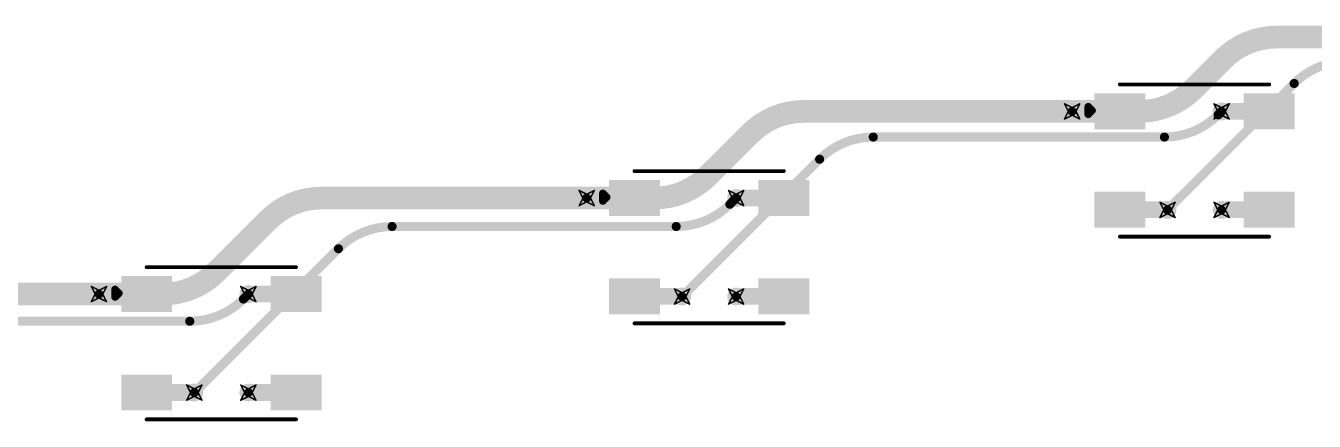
# Model space of a CAD drawing. Header units: inches. Extents: x -11 to 1110, y -7 to 455.
# Drawn here: x 111.85 to 154.96, y 262.75 to 276 of the extents above; entities that cross this region are included whole.
import ezdxf

# ---------------------------------------------------------------- set-up
doc = ezdxf.new("R2010")
doc.units = ezdxf.units.IN
for name, color, linetype in [('Bottom Layer', 5, 'Continuous'), ('Drill Drawing', 1, 'Continuous'), ('Top Layer', 1, 'Continuous'), ('Top Overlay', 2, 'Continuous'), ('Top Paste', 8, 'Continuous'), ('Top Solder', 216, 'Continuous'), ('Via Holes', 16, 'Continuous')]:
    doc.layers.add(name, color=color, linetype=linetype)

# ---------------------------------------------------------------- blocks, each defined once
blk = doc.blocks.new('WS2812B_B_W_152')
at = {"layer": 'Top Layer'}
for points in [[(-3.25, 2.15), (-1.75, 2.15), (-1.75, 1.15), (-3.25, 1.15)], [(3.25, 1.15), (1.75, 1.15), (1.75, 2.15), (3.25, 2.15)], [(-3.25, -1.15), (-1.75, -1.15), (-1.75, -2.15), (-3.25, -2.15)], [(1.75, -1.15), (3.25, -1.15), (3.25, -2.15), (1.75, -2.15)]]:
    blk.add_hatch(color=1, dxfattribs=at).paths.add_polyline_path(points)
at = {"layer": 'Top Paste'}
for points in [[(-3.25, 2.15), (-1.75, 2.15), (-1.75, 1.15), (-3.25, 1.15)], [(3.25, 1.15), (1.75, 1.15), (1.75, 2.15), (3.25, 2.15)], [(-3.25, -1.15), (-1.75, -1.15), (-1.75, -2.15), (-3.25, -2.15)], [(1.75, -1.15), (3.25, -1.15), (3.25, -2.15), (1.75, -2.15)]]:
    blk.add_hatch(color=8, dxfattribs=at).paths.add_polyline_path(points)
at = {"layer": 'Top Solder'}
for points in [[(-3.352, 2.252), (-1.648, 2.252), (-1.648, 1.048), (-3.352, 1.048)], [(3.352, 1.048), (1.648, 1.048), (1.648, 2.252), (3.352, 2.252)], [(-3.352, -1.048), (-1.648, -1.048), (-1.648, -2.252), (-3.352, -2.252)], [(1.648, -1.048), (3.352, -1.048), (3.352, -2.252), (1.648, -2.252)]]:
    blk.add_hatch(color=216, dxfattribs=at).paths.add_polyline_path(points)
at = {"layer": 'Top Overlay'}
for points in [[(-2.5, 2.551, 0.127, 0.127, 0), (2.5, 2.551, 0.127, 0.127, 0)], [(-3.556, 1.803, 0.254, 0.254, 0), (-3.429, 1.676, 0.254, 0.254, 0)], [(-3.556, 1.549, 0.254, 0.254, 0), (-3.556, 1.803, 0.254, 0.254, 0)], [(-3.556, 1.549, 0.254, 0.254, 0), (-3.429, 1.676, 0.254, 0.254, 0)], [(-2.5, -2.551, 0.127, 0.127, 0), (2.5, -2.551, 0.127, 0.127, 0)]]:
    blk.add_lwpolyline(points, format="xyseb", dxfattribs=at)
for points in [[(-2.532, 2.551, 0.0635, 0.0635, 1), (-2.468, 2.551, 0.0635, 0.0635, 1)], [(2.468, 2.551, 0.0635, 0.0635, 1), (2.532, 2.551, 0.0635, 0.0635, 1)], [(-3.619, 1.803, 0.127, 0.127, 1), (-3.493, 1.803, 0.127, 0.127, 1)], [(-3.619, 1.803, 0.127, 0.127, 1), (-3.493, 1.803, 0.127, 0.127, 1)], [(-3.493, 1.676, 0.127, 0.127, 1), (-3.365, 1.676, 0.127, 0.127, 1)], [(-3.493, 1.676, 0.127, 0.127, 1), (-3.365, 1.676, 0.127, 0.127, 1)], [(-3.619, 1.549, 0.127, 0.127, 1), (-3.493, 1.549, 0.127, 0.127, 1)], [(-3.619, 1.549, 0.127, 0.127, 1), (-3.493, 1.549, 0.127, 0.127, 1)], [(-2.532, -2.551, 0.0635, 0.0635, 1), (-2.468, -2.551, 0.0635, 0.0635, 1)], [(2.468, -2.551, 0.0635, 0.0635, 1), (2.532, -2.551, 0.0635, 0.0635, 1)]]:
    blk.add_lwpolyline(points, format="xyseb", close=True, dxfattribs=at)
blk = doc.blocks.new('WS2812B_B_W_161')
at = {"layer": 'Top Layer'}
for points in [[(-3.25, 2.15), (-1.75, 2.15), (-1.75, 1.15), (-3.25, 1.15)], [(3.25, 1.15), (1.75, 1.15), (1.75, 2.15), (3.25, 2.15)], [(-3.25, -1.15), (-1.75, -1.15), (-1.75, -2.15), (-3.25, -2.15)], [(1.75, -1.15), (3.25, -1.15), (3.25, -2.15), (1.75, -2.15)]]:
    blk.add_hatch(color=1, dxfattribs=at).paths.add_polyline_path(points)
at = {"layer": 'Top Paste'}
for points in [[(-3.25, 2.15), (-1.75, 2.15), (-1.75, 1.15), (-3.25, 1.15)], [(3.25, 1.15), (1.75, 1.15), (1.75, 2.15), (3.25, 2.15)], [(-3.25, -1.15), (-1.75, -1.15), (-1.75, -2.15), (-3.25, -2.15)], [(1.75, -1.15), (3.25, -1.15), (3.25, -2.15), (1.75, -2.15)]]:
    blk.add_hatch(color=8, dxfattribs=at).paths.add_polyline_path(points)
at = {"layer": 'Top Solder'}
for points in [[(-3.352, 2.252), (-1.648, 2.252), (-1.648, 1.048), (-3.352, 1.048)], [(3.352, 1.048), (1.648, 1.048), (1.648, 2.252), (3.352, 2.252)], [(-3.352, -1.048), (-1.648, -1.048), (-1.648, -2.252), (-3.352, -2.252)], [(1.648, -1.048), (3.352, -1.048), (3.352, -2.252), (1.648, -2.252)]]:
    blk.add_hatch(color=216, dxfattribs=at).paths.add_polyline_path(points)
at = {"layer": 'Top Overlay'}
for points in [[(-2.5, 2.551, 0.127, 0.127, 0), (2.5, 2.551, 0.127, 0.127, 0)], [(-3.556, 1.803, 0.254, 0.254, 0), (-3.429, 1.676, 0.254, 0.254, 0)], [(-3.556, 1.549, 0.254, 0.254, 0), (-3.556, 1.803, 0.254, 0.254, 0)], [(-3.556, 1.549, 0.254, 0.254, 0), (-3.429, 1.676, 0.254, 0.254, 0)], [(-2.5, -2.551, 0.127, 0.127, 0), (2.5, -2.551, 0.127, 0.127, 0)]]:
    blk.add_lwpolyline(points, format="xyseb", dxfattribs=at)
for points in [[(-2.532, 2.551, 0.0635, 0.0635, 1), (-2.468, 2.551, 0.0635, 0.0635, 1)], [(2.468, 2.551, 0.0635, 0.0635, 1), (2.532, 2.551, 0.0635, 0.0635, 1)], [(-3.619, 1.803, 0.127, 0.127, 1), (-3.493, 1.803, 0.127, 0.127, 1)], [(-3.619, 1.803, 0.127, 0.127, 1), (-3.493, 1.803, 0.127, 0.127, 1)], [(-3.493, 1.676, 0.127, 0.127, 1), (-3.365, 1.676, 0.127, 0.127, 1)], [(-3.493, 1.676, 0.127, 0.127, 1), (-3.365, 1.676, 0.127, 0.127, 1)], [(-3.619, 1.549, 0.127, 0.127, 1), (-3.493, 1.549, 0.127, 0.127, 1)], [(-3.619, 1.549, 0.127, 0.127, 1), (-3.493, 1.549, 0.127, 0.127, 1)], [(-2.532, -2.551, 0.0635, 0.0635, 1), (-2.468, -2.551, 0.0635, 0.0635, 1)], [(2.468, -2.551, 0.0635, 0.0635, 1), (2.532, -2.551, 0.0635, 0.0635, 1)]]:
    blk.add_lwpolyline(points, format="xyseb", close=True, dxfattribs=at)
blk = doc.blocks.new('WS2812B_B_W_170')
at = {"layer": 'Top Layer'}
for points in [[(-3.25, 2.15), (-1.75, 2.15), (-1.75, 1.15), (-3.25, 1.15)], [(3.25, 1.15), (1.75, 1.15), (1.75, 2.15), (3.25, 2.15)], [(-3.25, -1.15), (-1.75, -1.15), (-1.75, -2.15), (-3.25, -2.15)], [(1.75, -1.15), (3.25, -1.15), (3.25, -2.15), (1.75, -2.15)]]:
    blk.add_hatch(color=1, dxfattribs=at).paths.add_polyline_path(points)
at = {"layer": 'Top Paste'}
for points in [[(-3.25, 2.15), (-1.75, 2.15), (-1.75, 1.15), (-3.25, 1.15)], [(3.25, 1.15), (1.75, 1.15), (1.75, 2.15), (3.25, 2.15)], [(-3.25, -1.15), (-1.75, -1.15), (-1.75, -2.15), (-3.25, -2.15)], [(1.75, -1.15), (3.25, -1.15), (3.25, -2.15), (1.75, -2.15)]]:
    blk.add_hatch(color=8, dxfattribs=at).paths.add_polyline_path(points)
at = {"layer": 'Top Solder'}
for points in [[(-3.352, 2.252), (-1.648, 2.252), (-1.648, 1.048), (-3.352, 1.048)], [(3.352, 1.048), (1.648, 1.048), (1.648, 2.252), (3.352, 2.252)], [(-3.352, -1.048), (-1.648, -1.048), (-1.648, -2.252), (-3.352, -2.252)], [(1.648, -1.048), (3.352, -1.048), (3.352, -2.252), (1.648, -2.252)]]:
    blk.add_hatch(color=216, dxfattribs=at).paths.add_polyline_path(points)
at = {"layer": 'Top Overlay'}
for points in [[(-2.5, 2.551, 0.127, 0.127, 0), (2.5, 2.551, 0.127, 0.127, 0)], [(-3.556, 1.803, 0.254, 0.254, 0), (-3.429, 1.676, 0.254, 0.254, 0)], [(-3.556, 1.549, 0.254, 0.254, 0), (-3.556, 1.803, 0.254, 0.254, 0)], [(-3.556, 1.549, 0.254, 0.254, 0), (-3.429, 1.676, 0.254, 0.254, 0)], [(-2.5, -2.551, 0.127, 0.127, 0), (2.5, -2.551, 0.127, 0.127, 0)]]:
    blk.add_lwpolyline(points, format="xyseb", dxfattribs=at)
for points in [[(-2.532, 2.551, 0.0635, 0.0635, 1), (-2.468, 2.551, 0.0635, 0.0635, 1)], [(2.468, 2.551, 0.0635, 0.0635, 1), (2.532, 2.551, 0.0635, 0.0635, 1)], [(-3.619, 1.803, 0.127, 0.127, 1), (-3.493, 1.803, 0.127, 0.127, 1)], [(-3.619, 1.803, 0.127, 0.127, 1), (-3.493, 1.803, 0.127, 0.127, 1)], [(-3.493, 1.676, 0.127, 0.127, 1), (-3.365, 1.676, 0.127, 0.127, 1)], [(-3.493, 1.676, 0.127, 0.127, 1), (-3.365, 1.676, 0.127, 0.127, 1)], [(-3.619, 1.549, 0.127, 0.127, 1), (-3.493, 1.549, 0.127, 0.127, 1)], [(-3.619, 1.549, 0.127, 0.127, 1), (-3.493, 1.549, 0.127, 0.127, 1)], [(-2.532, -2.551, 0.0635, 0.0635, 1), (-2.468, -2.551, 0.0635, 0.0635, 1)], [(2.468, -2.551, 0.0635, 0.0635, 1), (2.532, -2.551, 0.0635, 0.0635, 1)]]:
    blk.add_lwpolyline(points, format="xyseb", close=True, dxfattribs=at)

msp = doc.modelspace()

# ---------------------------------------------------------------- hatches: boundary and pattern name
at = {"layer": 'Bottom Layer'}
h = msp.add_hatch(color=5, dxfattribs=at)
edge = h.paths.add_edge_path()
edge.add_arc((146.86, 273.128), 0.3, 0, 360)
h = msp.add_hatch(color=5, dxfattribs=at)
edge = h.paths.add_edge_path()
edge.add_arc((151.86, 273.128), 0.3, 0, 360)
h = msp.add_hatch(color=5, dxfattribs=at)
edge = h.paths.add_edge_path()
edge.add_arc((130.617, 270.225), 0.3, 0, 360)
h = msp.add_hatch(color=5, dxfattribs=at)
edge = h.paths.add_edge_path()
edge.add_arc((135.617, 270.225), 0.3, 0, 360)
h = msp.add_hatch(color=5, dxfattribs=at)
edge = h.paths.add_edge_path()
edge.add_arc((150.051, 269.828), 0.3, 0, 360)
h = msp.add_hatch(color=5, dxfattribs=at)
edge = h.paths.add_edge_path()
edge.add_arc((151.86, 269.828), 0.3, 0, 360)
h = msp.add_hatch(color=5, dxfattribs=at)
edge = h.paths.add_edge_path()
edge.add_arc((114.297, 267.007), 0.3, 0, 360)
h = msp.add_hatch(color=5, dxfattribs=at)
edge = h.paths.add_edge_path()
edge.add_arc((119.297, 267.007), 0.3, 0, 360)
h = msp.add_hatch(color=5, dxfattribs=at)
edge = h.paths.add_edge_path()
edge.add_arc((133.809, 266.925), 0.3, 0, 360)
h = msp.add_hatch(color=5, dxfattribs=at)
edge = h.paths.add_edge_path()
edge.add_arc((135.617, 266.925), 0.3, 0, 360)
h = msp.add_hatch(color=5, dxfattribs=at)
edge = h.paths.add_edge_path()
edge.add_arc((117.488, 263.707), 0.3, 0, 360)
h = msp.add_hatch(color=5, dxfattribs=at)
edge = h.paths.add_edge_path()
edge.add_arc((119.297, 263.707), 0.3, 0, 360)
at = {"layer": 'Top Layer'}
h = msp.add_hatch(color=1, dxfattribs=at)
edge = h.paths.add_edge_path()
edge.add_arc((146.86, 273.128), 0.3, 0, 360)
h = msp.add_hatch(color=1, dxfattribs=at)
edge = h.paths.add_edge_path()
edge.add_arc((151.86, 273.128), 0.3, 0, 360)
h = msp.add_hatch(color=1, dxfattribs=at)
edge = h.paths.add_edge_path()
edge.add_arc((130.617, 270.225), 0.3, 0, 360)
h = msp.add_hatch(color=1, dxfattribs=at)
edge = h.paths.add_edge_path()
edge.add_arc((135.617, 270.225), 0.3, 0, 360)
h = msp.add_hatch(color=1, dxfattribs=at)
edge = h.paths.add_edge_path()
edge.add_arc((150.051, 269.828), 0.3, 0, 360)
h = msp.add_hatch(color=1, dxfattribs=at)
edge = h.paths.add_edge_path()
edge.add_arc((151.86, 269.828), 0.3, 0, 360)
h = msp.add_hatch(color=1, dxfattribs=at)
edge = h.paths.add_edge_path()
edge.add_arc((114.297, 267.007), 0.3, 0, 360)
h = msp.add_hatch(color=1, dxfattribs=at)
edge = h.paths.add_edge_path()
edge.add_arc((119.297, 267.007), 0.3, 0, 360)
h = msp.add_hatch(color=1, dxfattribs=at)
edge = h.paths.add_edge_path()
edge.add_arc((133.809, 266.925), 0.3, 0, 360)
h = msp.add_hatch(color=1, dxfattribs=at)
edge = h.paths.add_edge_path()
edge.add_arc((135.617, 266.925), 0.3, 0, 360)
h = msp.add_hatch(color=1, dxfattribs=at)
edge = h.paths.add_edge_path()
edge.add_arc((117.488, 263.707), 0.3, 0, 360)
h = msp.add_hatch(color=1, dxfattribs=at)
edge = h.paths.add_edge_path()
edge.add_arc((119.297, 263.707), 0.3, 0, 360)
at = {"layer": 'Via Holes'}
h = msp.add_hatch(color=7, dxfattribs=at)
edge = h.paths.add_edge_path()
edge.add_arc((146.86, 273.128), 0.15, 0, 360)
h = msp.add_hatch(color=7, dxfattribs=at)
edge = h.paths.add_edge_path()
edge.add_arc((151.86, 273.128), 0.15, 0, 360)
h = msp.add_hatch(color=7, dxfattribs=at)
edge = h.paths.add_edge_path()
edge.add_arc((130.617, 270.225), 0.15, 0, 360)
h = msp.add_hatch(color=7, dxfattribs=at)
edge = h.paths.add_edge_path()
edge.add_arc((135.617, 270.225), 0.15, 0, 360)
h = msp.add_hatch(color=7, dxfattribs=at)
edge = h.paths.add_edge_path()
edge.add_arc((150.051, 269.828), 0.15, 0, 360)
h = msp.add_hatch(color=7, dxfattribs=at)
edge = h.paths.add_edge_path()
edge.add_arc((151.86, 269.828), 0.15, 0, 360)
h = msp.add_hatch(color=7, dxfattribs=at)
edge = h.paths.add_edge_path()
edge.add_arc((114.297, 267.007), 0.15, 0, 360)
h = msp.add_hatch(color=7, dxfattribs=at)
edge = h.paths.add_edge_path()
edge.add_arc((119.297, 267.007), 0.15, 0, 360)
h = msp.add_hatch(color=7, dxfattribs=at)
edge = h.paths.add_edge_path()
edge.add_arc((133.809, 266.925), 0.15, 0, 360)
h = msp.add_hatch(color=7, dxfattribs=at)
edge = h.paths.add_edge_path()
edge.add_arc((135.617, 266.925), 0.15, 0, 360)
h = msp.add_hatch(color=7, dxfattribs=at)
edge = h.paths.add_edge_path()
edge.add_arc((117.488, 263.707), 0.15, 0, 360)
h = msp.add_hatch(color=7, dxfattribs=at)
edge = h.paths.add_edge_path()
edge.add_arc((119.297, 263.707), 0.15, 0, 360)

# ---------------------------------------------------------------- linework, layer by layer
at = {"layer": 'Bottom Layer'}
for points in [[(151.912, 274.874, 0.762, 0.762, -0.198912), (153.708, 275.618, 0.762, 0.762, 0)], [(153.708, 275.618, 0.762, 0.762, 0), (163.268, 275.618, 0.762, 0.762, 0)], [(150.911, 273.872, 0.762, 0.762, 0), (151.912, 274.874, 0.762, 0.762, 0)], [(154.288, 274.065, 0.305, 0.305, -0.198912), (156.084, 274.809, 0.305, 0.305, 0)], [(150.911, 273.872, 0.762, 0.762, -0.198912), (149.115, 273.128, 0.762, 0.762, 0)], [(150.051, 269.828, 0.305, 0.305, 0), (154.288, 274.065, 0.305, 0.305, 0)], [(136.088, 272.384, 0.762, 0.762, -0.198912), (137.884, 273.128, 0.762, 0.762, 0)], [(137.884, 273.128, 0.762, 0.762, 0), (146.86, 273.128, 0.762, 0.762, 0)], [(146.86, 273.128, 0.762, 0.762, 0), (149.115, 273.128, 0.762, 0.762, 0)], [(151.744, 273.013, 0.305, 0.305, -0.198912), (149.948, 272.269, 0.305, 0.305, 0)], [(151.744, 273.013, 0.305, 0.305, 0), (151.86, 273.128, 0.305, 0.305, 0)], [(134.672, 270.969, 0.762, 0.762, 0), (136.088, 272.384, 0.762, 0.762, 0)], [(138.409, 271.525, 0.305, 0.305, -0.198912), (140.205, 272.269, 0.305, 0.305, 0)], [(140.205, 272.269, 0.305, 0.305, 0), (149.948, 272.269, 0.305, 0.305, 0)], [(133.809, 266.925, 0.305, 0.305, 0), (138.409, 271.525, 0.305, 0.305, 0)], [(134.672, 270.969, 0.762, 0.762, -0.198912), (132.876, 270.225, 0.762, 0.762, 0)], [(119.951, 269.481, 0.762, 0.762, -0.198912), (121.747, 270.225, 0.762, 0.762, 0)], [(121.747, 270.225, 0.762, 0.762, 0), (130.617, 270.225, 0.762, 0.762, 0)], [(130.617, 270.225, 0.762, 0.762, 0), (132.876, 270.225, 0.762, 0.762, 0)], [(135.409, 270.016, 0.305, 0.305, 0), (135.617, 270.225, 0.305, 0.305, 0)], [(135.409, 270.016, 0.305, 0.305, -0.198912), (133.613, 269.272, 0.305, 0.305, 0)], [(118.221, 267.751, 0.762, 0.762, 0), (119.951, 269.481, 0.762, 0.762, 0)], [(122.309, 268.528, 0.305, 0.305, -0.198912), (124.105, 269.272, 0.305, 0.305, 0)], [(124.105, 269.272, 0.305, 0.305, 0), (133.613, 269.272, 0.305, 0.305, 0)], [(117.488, 263.707, 0.305, 0.305, 0), (122.309, 268.528, 0.305, 0.305, 0)], [(118.221, 267.751, 0.762, 0.762, -0.198912), (116.425, 267.007, 0.762, 0.762, 0)], [(105.461, 267.007, 0.762, 0.762, 0), (114.297, 267.007, 0.762, 0.762, 0)], [(114.297, 267.007, 0.762, 0.762, 0), (116.425, 267.007, 0.762, 0.762, 0)], [(119.131, 266.841, 0.305, 0.305, -0.198912), (117.335, 266.097, 0.305, 0.305, 0)], [(119.131, 266.841, 0.305, 0.305, 0), (119.297, 267.007, 0.305, 0.305, 0)], [(108.408, 266.097, 0.305, 0.305, 0), (117.335, 266.097, 0.305, 0.305, 0)]]:
    msp.add_lwpolyline(points, format="xyseb", dxfattribs=at)
for points in [[(153.518, 275.618, 0.381, 0.381, 1), (153.899, 275.618, 0.381, 0.381, 1)], [(153.518, 275.618, 0.381, 0.381, 1), (153.899, 275.618, 0.381, 0.381, 1)], [(151.722, 274.874, 0.381, 0.381, 1), (152.103, 274.874, 0.381, 0.381, 1)], [(151.722, 274.874, 0.381, 0.381, 1), (152.103, 274.874, 0.381, 0.381, 1)], [(150.72, 273.872, 0.381, 0.381, 1), (151.101, 273.872, 0.381, 0.381, 1)], [(150.72, 273.872, 0.381, 0.381, 1), (151.101, 273.872, 0.381, 0.381, 1)], [(154.211, 274.065, 0.152, 0.152, 1), (154.364, 274.065, 0.152, 0.152, 1)], [(154.211, 274.065, 0.152, 0.152, 1), (154.364, 274.065, 0.152, 0.152, 1)], [(137.694, 273.128, 0.381, 0.381, 1), (138.075, 273.128, 0.381, 0.381, 1)], [(137.694, 273.128, 0.381, 0.381, 1), (138.075, 273.128, 0.381, 0.381, 1)], [(146.669, 273.128, 0.381, 0.381, 1), (147.05, 273.128, 0.381, 0.381, 1)], [(146.669, 273.128, 0.381, 0.381, 1), (147.05, 273.128, 0.381, 0.381, 1)], [(148.924, 273.128, 0.381, 0.381, 1), (149.305, 273.128, 0.381, 0.381, 1)], [(148.924, 273.128, 0.381, 0.381, 1), (149.305, 273.128, 0.381, 0.381, 1)], [(151.668, 273.013, 0.152, 0.152, 1), (151.821, 273.013, 0.152, 0.152, 1)], [(151.668, 273.013, 0.152, 0.152, 1), (151.821, 273.013, 0.152, 0.152, 1)], [(151.783, 273.128, 0.152, 0.152, 1), (151.936, 273.128, 0.152, 0.152, 1)], [(135.898, 272.384, 0.381, 0.381, 1), (136.279, 272.384, 0.381, 0.381, 1)], [(135.898, 272.384, 0.381, 0.381, 1), (136.279, 272.384, 0.381, 0.381, 1)], [(140.129, 272.269, 0.152, 0.152, 1), (140.282, 272.269, 0.152, 0.152, 1)], [(140.129, 272.269, 0.152, 0.152, 1), (140.282, 272.269, 0.152, 0.152, 1)], [(149.872, 272.269, 0.152, 0.152, 1), (150.024, 272.269, 0.152, 0.152, 1)], [(149.872, 272.269, 0.152, 0.152, 1), (150.024, 272.269, 0.152, 0.152, 1)], [(138.333, 271.525, 0.152, 0.152, 1), (138.485, 271.525, 0.152, 0.152, 1)], [(138.333, 271.525, 0.152, 0.152, 1), (138.485, 271.525, 0.152, 0.152, 1)], [(134.482, 270.969, 0.381, 0.381, 1), (134.863, 270.969, 0.381, 0.381, 1)], [(134.482, 270.969, 0.381, 0.381, 1), (134.863, 270.969, 0.381, 0.381, 1)], [(121.556, 270.225, 0.381, 0.381, 1), (121.937, 270.225, 0.381, 0.381, 1)], [(121.556, 270.225, 0.381, 0.381, 1), (121.937, 270.225, 0.381, 0.381, 1)], [(130.427, 270.225, 0.381, 0.381, 1), (130.808, 270.225, 0.381, 0.381, 1)], [(130.427, 270.225, 0.381, 0.381, 1), (130.808, 270.225, 0.381, 0.381, 1)], [(132.686, 270.225, 0.381, 0.381, 1), (133.067, 270.225, 0.381, 0.381, 1)], [(132.686, 270.225, 0.381, 0.381, 1), (133.067, 270.225, 0.381, 0.381, 1)], [(135.541, 270.225, 0.152, 0.152, 1), (135.694, 270.225, 0.152, 0.152, 1)], [(135.333, 270.016, 0.152, 0.152, 1), (135.485, 270.016, 0.152, 0.152, 1)], [(135.333, 270.016, 0.152, 0.152, 1), (135.485, 270.016, 0.152, 0.152, 1)], [(149.975, 269.828, 0.152, 0.152, 1), (150.127, 269.828, 0.152, 0.152, 1)], [(119.76, 269.481, 0.381, 0.381, 1), (120.141, 269.481, 0.381, 0.381, 1)], [(119.76, 269.481, 0.381, 0.381, 1), (120.141, 269.481, 0.381, 0.381, 1)], [(124.029, 269.272, 0.152, 0.152, 1), (124.181, 269.272, 0.152, 0.152, 1)], [(124.029, 269.272, 0.152, 0.152, 1), (124.181, 269.272, 0.152, 0.152, 1)], [(133.536, 269.272, 0.152, 0.152, 1), (133.689, 269.272, 0.152, 0.152, 1)], [(133.536, 269.272, 0.152, 0.152, 1), (133.689, 269.272, 0.152, 0.152, 1)], [(122.233, 268.528, 0.152, 0.152, 1), (122.385, 268.528, 0.152, 0.152, 1)], [(122.233, 268.528, 0.152, 0.152, 1), (122.385, 268.528, 0.152, 0.152, 1)], [(118.031, 267.751, 0.381, 0.381, 1), (118.412, 267.751, 0.381, 0.381, 1)], [(118.031, 267.751, 0.381, 0.381, 1), (118.412, 267.751, 0.381, 0.381, 1)], [(114.106, 267.007, 0.381, 0.381, 1), (114.487, 267.007, 0.381, 0.381, 1)], [(114.106, 267.007, 0.381, 0.381, 1), (114.487, 267.007, 0.381, 0.381, 1)], [(116.235, 267.007, 0.381, 0.381, 1), (116.616, 267.007, 0.381, 0.381, 1)], [(116.235, 267.007, 0.381, 0.381, 1), (116.616, 267.007, 0.381, 0.381, 1)], [(119.055, 266.841, 0.152, 0.152, 1), (119.207, 266.841, 0.152, 0.152, 1)], [(119.055, 266.841, 0.152, 0.152, 1), (119.207, 266.841, 0.152, 0.152, 1)], [(119.221, 267.007, 0.152, 0.152, 1), (119.373, 267.007, 0.152, 0.152, 1)], [(133.732, 266.925, 0.152, 0.152, 1), (133.885, 266.925, 0.152, 0.152, 1)], [(117.258, 266.097, 0.152, 0.152, 1), (117.411, 266.097, 0.152, 0.152, 1)], [(117.258, 266.097, 0.152, 0.152, 1), (117.411, 266.097, 0.152, 0.152, 1)], [(117.412, 263.707, 0.152, 0.152, 1), (117.564, 263.707, 0.152, 0.152, 1)]]:
    msp.add_lwpolyline(points, format="xyseb", close=True, dxfattribs=at)
at = {"layer": 'Drill Drawing'}
for points in [[(146.606, 273.382, 0.0508, 0.0508, 0), (146.86, 273.255, 0.0508, 0.0508, 0)], [(146.606, 273.382, 0.0508, 0.0508, 0), (146.733, 273.128, 0.0508, 0.0508, 0)], [(146.86, 273.255, 0.0508, 0.0508, 0), (147.114, 273.382, 0.0508, 0.0508, 0)], [(146.987, 273.128, 0.0508, 0.0508, 0), (147.114, 273.382, 0.0508, 0.0508, 0)], [(151.606, 273.382, 0.0508, 0.0508, 0), (151.86, 273.255, 0.0508, 0.0508, 0)], [(151.606, 273.382, 0.0508, 0.0508, 0), (151.733, 273.128, 0.0508, 0.0508, 0)], [(151.86, 273.255, 0.0508, 0.0508, 0), (152.114, 273.382, 0.0508, 0.0508, 0)], [(151.987, 273.128, 0.0508, 0.0508, 0), (152.114, 273.382, 0.0508, 0.0508, 0)], [(146.606, 272.874, 0.0508, 0.0508, 0), (146.733, 273.128, 0.0508, 0.0508, 0)], [(146.606, 272.874, 0.0508, 0.0508, 0), (146.86, 273.001, 0.0508, 0.0508, 0)], [(146.86, 273.001, 0.0508, 0.0508, 0), (147.114, 272.874, 0.0508, 0.0508, 0)], [(146.987, 273.128, 0.0508, 0.0508, 0), (147.114, 272.874, 0.0508, 0.0508, 0)], [(151.606, 272.874, 0.0508, 0.0508, 0), (151.733, 273.128, 0.0508, 0.0508, 0)], [(151.606, 272.874, 0.0508, 0.0508, 0), (151.86, 273.001, 0.0508, 0.0508, 0)], [(151.86, 273.001, 0.0508, 0.0508, 0), (152.114, 272.874, 0.0508, 0.0508, 0)], [(151.987, 273.128, 0.0508, 0.0508, 0), (152.114, 272.874, 0.0508, 0.0508, 0)], [(130.363, 270.479, 0.0508, 0.0508, 0), (130.617, 270.352, 0.0508, 0.0508, 0)], [(130.363, 270.479, 0.0508, 0.0508, 0), (130.49, 270.225, 0.0508, 0.0508, 0)], [(130.617, 270.352, 0.0508, 0.0508, 0), (130.871, 270.479, 0.0508, 0.0508, 0)], [(130.744, 270.225, 0.0508, 0.0508, 0), (130.871, 270.479, 0.0508, 0.0508, 0)], [(135.363, 270.479, 0.0508, 0.0508, 0), (135.617, 270.352, 0.0508, 0.0508, 0)], [(135.363, 270.479, 0.0508, 0.0508, 0), (135.49, 270.225, 0.0508, 0.0508, 0)], [(135.617, 270.352, 0.0508, 0.0508, 0), (135.871, 270.479, 0.0508, 0.0508, 0)], [(135.744, 270.225, 0.0508, 0.0508, 0), (135.871, 270.479, 0.0508, 0.0508, 0)], [(130.363, 269.971, 0.0508, 0.0508, 0), (130.49, 270.225, 0.0508, 0.0508, 0)], [(130.363, 269.971, 0.0508, 0.0508, 0), (130.617, 270.098, 0.0508, 0.0508, 0)], [(130.617, 270.098, 0.0508, 0.0508, 0), (130.871, 269.971, 0.0508, 0.0508, 0)], [(130.744, 270.225, 0.0508, 0.0508, 0), (130.871, 269.971, 0.0508, 0.0508, 0)], [(135.363, 269.971, 0.0508, 0.0508, 0), (135.49, 270.225, 0.0508, 0.0508, 0)], [(135.363, 269.971, 0.0508, 0.0508, 0), (135.617, 270.098, 0.0508, 0.0508, 0)], [(135.617, 270.098, 0.0508, 0.0508, 0), (135.871, 269.971, 0.0508, 0.0508, 0)], [(135.744, 270.225, 0.0508, 0.0508, 0), (135.871, 269.971, 0.0508, 0.0508, 0)], [(149.797, 270.082, 0.0508, 0.0508, 0), (150.051, 269.955, 0.0508, 0.0508, 0)], [(149.797, 270.082, 0.0508, 0.0508, 0), (149.924, 269.828, 0.0508, 0.0508, 0)], [(150.051, 269.955, 0.0508, 0.0508, 0), (150.305, 270.082, 0.0508, 0.0508, 0)], [(150.178, 269.828, 0.0508, 0.0508, 0), (150.305, 270.082, 0.0508, 0.0508, 0)], [(151.606, 270.082, 0.0508, 0.0508, 0), (151.86, 269.955, 0.0508, 0.0508, 0)], [(151.606, 270.082, 0.0508, 0.0508, 0), (151.733, 269.828, 0.0508, 0.0508, 0)], [(151.86, 269.955, 0.0508, 0.0508, 0), (152.114, 270.082, 0.0508, 0.0508, 0)], [(151.987, 269.828, 0.0508, 0.0508, 0), (152.114, 270.082, 0.0508, 0.0508, 0)], [(149.797, 269.574, 0.0508, 0.0508, 0), (149.924, 269.828, 0.0508, 0.0508, 0)], [(149.797, 269.574, 0.0508, 0.0508, 0), (150.051, 269.701, 0.0508, 0.0508, 0)], [(150.051, 269.701, 0.0508, 0.0508, 0), (150.305, 269.574, 0.0508, 0.0508, 0)], [(150.178, 269.828, 0.0508, 0.0508, 0), (150.305, 269.574, 0.0508, 0.0508, 0)], [(151.606, 269.574, 0.0508, 0.0508, 0), (151.733, 269.828, 0.0508, 0.0508, 0)], [(151.606, 269.574, 0.0508, 0.0508, 0), (151.86, 269.701, 0.0508, 0.0508, 0)], [(151.86, 269.701, 0.0508, 0.0508, 0), (152.114, 269.574, 0.0508, 0.0508, 0)], [(151.987, 269.828, 0.0508, 0.0508, 0), (152.114, 269.574, 0.0508, 0.0508, 0)], [(114.043, 267.261, 0.0508, 0.0508, 0), (114.297, 267.134, 0.0508, 0.0508, 0)], [(114.043, 267.261, 0.0508, 0.0508, 0), (114.17, 267.007, 0.0508, 0.0508, 0)], [(114.043, 266.753, 0.0508, 0.0508, 0), (114.17, 267.007, 0.0508, 0.0508, 0)], [(114.043, 266.753, 0.0508, 0.0508, 0), (114.297, 266.88, 0.0508, 0.0508, 0)], [(114.297, 267.134, 0.0508, 0.0508, 0), (114.551, 267.261, 0.0508, 0.0508, 0)], [(114.297, 266.88, 0.0508, 0.0508, 0), (114.551, 266.753, 0.0508, 0.0508, 0)], [(114.424, 267.007, 0.0508, 0.0508, 0), (114.551, 267.261, 0.0508, 0.0508, 0)], [(114.424, 267.007, 0.0508, 0.0508, 0), (114.551, 266.753, 0.0508, 0.0508, 0)], [(119.043, 267.261, 0.0508, 0.0508, 0), (119.297, 267.134, 0.0508, 0.0508, 0)], [(119.043, 267.261, 0.0508, 0.0508, 0), (119.17, 267.007, 0.0508, 0.0508, 0)], [(119.043, 266.753, 0.0508, 0.0508, 0), (119.17, 267.007, 0.0508, 0.0508, 0)], [(119.043, 266.753, 0.0508, 0.0508, 0), (119.297, 266.88, 0.0508, 0.0508, 0)], [(119.297, 267.134, 0.0508, 0.0508, 0), (119.551, 267.261, 0.0508, 0.0508, 0)], [(119.297, 266.88, 0.0508, 0.0508, 0), (119.551, 266.753, 0.0508, 0.0508, 0)], [(119.424, 267.007, 0.0508, 0.0508, 0), (119.551, 267.261, 0.0508, 0.0508, 0)], [(119.424, 267.007, 0.0508, 0.0508, 0), (119.551, 266.753, 0.0508, 0.0508, 0)], [(133.555, 267.179, 0.0508, 0.0508, 0), (133.809, 267.052, 0.0508, 0.0508, 0)], [(133.555, 267.179, 0.0508, 0.0508, 0), (133.682, 266.925, 0.0508, 0.0508, 0)], [(133.555, 266.671, 0.0508, 0.0508, 0), (133.682, 266.925, 0.0508, 0.0508, 0)], [(133.809, 267.052, 0.0508, 0.0508, 0), (134.063, 267.179, 0.0508, 0.0508, 0)], [(133.936, 266.925, 0.0508, 0.0508, 0), (134.063, 267.179, 0.0508, 0.0508, 0)], [(133.936, 266.925, 0.0508, 0.0508, 0), (134.063, 266.671, 0.0508, 0.0508, 0)], [(135.363, 267.179, 0.0508, 0.0508, 0), (135.617, 267.052, 0.0508, 0.0508, 0)], [(135.363, 267.179, 0.0508, 0.0508, 0), (135.49, 266.925, 0.0508, 0.0508, 0)], [(135.363, 266.671, 0.0508, 0.0508, 0), (135.49, 266.925, 0.0508, 0.0508, 0)], [(135.617, 267.052, 0.0508, 0.0508, 0), (135.871, 267.179, 0.0508, 0.0508, 0)], [(135.744, 266.925, 0.0508, 0.0508, 0), (135.871, 267.179, 0.0508, 0.0508, 0)], [(135.744, 266.925, 0.0508, 0.0508, 0), (135.871, 266.671, 0.0508, 0.0508, 0)], [(133.555, 266.671, 0.0508, 0.0508, 0), (133.809, 266.798, 0.0508, 0.0508, 0)], [(133.809, 266.798, 0.0508, 0.0508, 0), (134.063, 266.671, 0.0508, 0.0508, 0)], [(135.363, 266.671, 0.0508, 0.0508, 0), (135.617, 266.798, 0.0508, 0.0508, 0)], [(135.617, 266.798, 0.0508, 0.0508, 0), (135.871, 266.671, 0.0508, 0.0508, 0)], [(117.234, 263.961, 0.0508, 0.0508, 0), (117.488, 263.834, 0.0508, 0.0508, 0)], [(117.234, 263.961, 0.0508, 0.0508, 0), (117.361, 263.707, 0.0508, 0.0508, 0)], [(117.488, 263.834, 0.0508, 0.0508, 0), (117.742, 263.961, 0.0508, 0.0508, 0)], [(117.615, 263.707, 0.0508, 0.0508, 0), (117.742, 263.961, 0.0508, 0.0508, 0)], [(119.043, 263.961, 0.0508, 0.0508, 0), (119.297, 263.834, 0.0508, 0.0508, 0)], [(119.043, 263.961, 0.0508, 0.0508, 0), (119.17, 263.707, 0.0508, 0.0508, 0)], [(119.297, 263.834, 0.0508, 0.0508, 0), (119.551, 263.961, 0.0508, 0.0508, 0)], [(119.424, 263.707, 0.0508, 0.0508, 0), (119.551, 263.961, 0.0508, 0.0508, 0)], [(117.234, 263.453, 0.0508, 0.0508, 0), (117.361, 263.707, 0.0508, 0.0508, 0)], [(117.234, 263.453, 0.0508, 0.0508, 0), (117.488, 263.58, 0.0508, 0.0508, 0)], [(117.488, 263.58, 0.0508, 0.0508, 0), (117.742, 263.453, 0.0508, 0.0508, 0)], [(117.615, 263.707, 0.0508, 0.0508, 0), (117.742, 263.453, 0.0508, 0.0508, 0)], [(119.043, 263.453, 0.0508, 0.0508, 0), (119.17, 263.707, 0.0508, 0.0508, 0)], [(119.043, 263.453, 0.0508, 0.0508, 0), (119.297, 263.58, 0.0508, 0.0508, 0)], [(119.297, 263.58, 0.0508, 0.0508, 0), (119.551, 263.453, 0.0508, 0.0508, 0)], [(119.424, 263.707, 0.0508, 0.0508, 0), (119.551, 263.453, 0.0508, 0.0508, 0)]]:
    msp.add_lwpolyline(points, format="xyseb", dxfattribs=at)
for points in [[(146.593, 273.382, 0.0254, 0.0254, 1), (146.618, 273.382, 0.0254, 0.0254, 1)], [(146.593, 273.382, 0.0254, 0.0254, 1), (146.618, 273.382, 0.0254, 0.0254, 1)], [(147.101, 273.382, 0.0254, 0.0254, 1), (147.126, 273.382, 0.0254, 0.0254, 1)], [(147.101, 273.382, 0.0254, 0.0254, 1), (147.126, 273.382, 0.0254, 0.0254, 1)], [(151.593, 273.382, 0.0254, 0.0254, 1), (151.618, 273.382, 0.0254, 0.0254, 1)], [(151.593, 273.382, 0.0254, 0.0254, 1), (151.618, 273.382, 0.0254, 0.0254, 1)], [(152.101, 273.382, 0.0254, 0.0254, 1), (152.126, 273.382, 0.0254, 0.0254, 1)], [(152.101, 273.382, 0.0254, 0.0254, 1), (152.126, 273.382, 0.0254, 0.0254, 1)], [(146.593, 272.874, 0.0254, 0.0254, 1), (146.618, 272.874, 0.0254, 0.0254, 1)], [(146.593, 272.874, 0.0254, 0.0254, 1), (146.618, 272.874, 0.0254, 0.0254, 1)], [(146.72, 273.128, 0.0254, 0.0254, 1), (146.745, 273.128, 0.0254, 0.0254, 1)], [(146.72, 273.128, 0.0254, 0.0254, 1), (146.745, 273.128, 0.0254, 0.0254, 1)], [(146.847, 273.255, 0.0254, 0.0254, 1), (146.872, 273.255, 0.0254, 0.0254, 1)], [(146.847, 273.255, 0.0254, 0.0254, 1), (146.872, 273.255, 0.0254, 0.0254, 1)], [(146.847, 273.001, 0.0254, 0.0254, 1), (146.872, 273.001, 0.0254, 0.0254, 1)], [(146.847, 273.001, 0.0254, 0.0254, 1), (146.872, 273.001, 0.0254, 0.0254, 1)], [(146.974, 273.128, 0.0254, 0.0254, 1), (146.999, 273.128, 0.0254, 0.0254, 1)], [(146.974, 273.128, 0.0254, 0.0254, 1), (146.999, 273.128, 0.0254, 0.0254, 1)], [(147.101, 272.874, 0.0254, 0.0254, 1), (147.126, 272.874, 0.0254, 0.0254, 1)], [(147.101, 272.874, 0.0254, 0.0254, 1), (147.126, 272.874, 0.0254, 0.0254, 1)], [(151.593, 272.874, 0.0254, 0.0254, 1), (151.618, 272.874, 0.0254, 0.0254, 1)], [(151.593, 272.874, 0.0254, 0.0254, 1), (151.618, 272.874, 0.0254, 0.0254, 1)], [(151.72, 273.128, 0.0254, 0.0254, 1), (151.745, 273.128, 0.0254, 0.0254, 1)], [(151.72, 273.128, 0.0254, 0.0254, 1), (151.745, 273.128, 0.0254, 0.0254, 1)], [(151.847, 273.255, 0.0254, 0.0254, 1), (151.872, 273.255, 0.0254, 0.0254, 1)], [(151.847, 273.255, 0.0254, 0.0254, 1), (151.872, 273.255, 0.0254, 0.0254, 1)], [(151.847, 273.001, 0.0254, 0.0254, 1), (151.872, 273.001, 0.0254, 0.0254, 1)], [(151.847, 273.001, 0.0254, 0.0254, 1), (151.872, 273.001, 0.0254, 0.0254, 1)], [(151.974, 273.128, 0.0254, 0.0254, 1), (151.999, 273.128, 0.0254, 0.0254, 1)], [(151.974, 273.128, 0.0254, 0.0254, 1), (151.999, 273.128, 0.0254, 0.0254, 1)], [(152.101, 272.874, 0.0254, 0.0254, 1), (152.126, 272.874, 0.0254, 0.0254, 1)], [(152.101, 272.874, 0.0254, 0.0254, 1), (152.126, 272.874, 0.0254, 0.0254, 1)], [(130.351, 270.479, 0.0254, 0.0254, 1), (130.376, 270.479, 0.0254, 0.0254, 1)], [(130.351, 270.479, 0.0254, 0.0254, 1), (130.376, 270.479, 0.0254, 0.0254, 1)], [(130.605, 270.352, 0.0254, 0.0254, 1), (130.63, 270.352, 0.0254, 0.0254, 1)], [(130.605, 270.352, 0.0254, 0.0254, 1), (130.63, 270.352, 0.0254, 0.0254, 1)], [(130.859, 270.479, 0.0254, 0.0254, 1), (130.884, 270.479, 0.0254, 0.0254, 1)], [(130.859, 270.479, 0.0254, 0.0254, 1), (130.884, 270.479, 0.0254, 0.0254, 1)], [(135.351, 270.479, 0.0254, 0.0254, 1), (135.376, 270.479, 0.0254, 0.0254, 1)], [(135.351, 270.479, 0.0254, 0.0254, 1), (135.376, 270.479, 0.0254, 0.0254, 1)], [(135.605, 270.352, 0.0254, 0.0254, 1), (135.63, 270.352, 0.0254, 0.0254, 1)], [(135.605, 270.352, 0.0254, 0.0254, 1), (135.63, 270.352, 0.0254, 0.0254, 1)], [(135.859, 270.479, 0.0254, 0.0254, 1), (135.884, 270.479, 0.0254, 0.0254, 1)], [(135.859, 270.479, 0.0254, 0.0254, 1), (135.884, 270.479, 0.0254, 0.0254, 1)], [(130.351, 269.971, 0.0254, 0.0254, 1), (130.376, 269.971, 0.0254, 0.0254, 1)], [(130.351, 269.971, 0.0254, 0.0254, 1), (130.376, 269.971, 0.0254, 0.0254, 1)], [(130.478, 270.225, 0.0254, 0.0254, 1), (130.503, 270.225, 0.0254, 0.0254, 1)], [(130.478, 270.225, 0.0254, 0.0254, 1), (130.503, 270.225, 0.0254, 0.0254, 1)], [(130.605, 270.098, 0.0254, 0.0254, 1), (130.63, 270.098, 0.0254, 0.0254, 1)], [(130.605, 270.098, 0.0254, 0.0254, 1), (130.63, 270.098, 0.0254, 0.0254, 1)], [(130.732, 270.225, 0.0254, 0.0254, 1), (130.757, 270.225, 0.0254, 0.0254, 1)], [(130.732, 270.225, 0.0254, 0.0254, 1), (130.757, 270.225, 0.0254, 0.0254, 1)], [(130.859, 269.971, 0.0254, 0.0254, 1), (130.884, 269.971, 0.0254, 0.0254, 1)], [(130.859, 269.971, 0.0254, 0.0254, 1), (130.884, 269.971, 0.0254, 0.0254, 1)], [(135.351, 269.971, 0.0254, 0.0254, 1), (135.376, 269.971, 0.0254, 0.0254, 1)], [(135.351, 269.971, 0.0254, 0.0254, 1), (135.376, 269.971, 0.0254, 0.0254, 1)], [(135.478, 270.225, 0.0254, 0.0254, 1), (135.503, 270.225, 0.0254, 0.0254, 1)], [(135.478, 270.225, 0.0254, 0.0254, 1), (135.503, 270.225, 0.0254, 0.0254, 1)], [(135.605, 270.098, 0.0254, 0.0254, 1), (135.63, 270.098, 0.0254, 0.0254, 1)], [(135.605, 270.098, 0.0254, 0.0254, 1), (135.63, 270.098, 0.0254, 0.0254, 1)], [(135.732, 270.225, 0.0254, 0.0254, 1), (135.757, 270.225, 0.0254, 0.0254, 1)], [(135.732, 270.225, 0.0254, 0.0254, 1), (135.757, 270.225, 0.0254, 0.0254, 1)], [(135.859, 269.971, 0.0254, 0.0254, 1), (135.884, 269.971, 0.0254, 0.0254, 1)], [(135.859, 269.971, 0.0254, 0.0254, 1), (135.884, 269.971, 0.0254, 0.0254, 1)], [(149.784, 270.082, 0.0254, 0.0254, 1), (149.81, 270.082, 0.0254, 0.0254, 1)], [(149.784, 270.082, 0.0254, 0.0254, 1), (149.81, 270.082, 0.0254, 0.0254, 1)], [(150.038, 269.955, 0.0254, 0.0254, 1), (150.064, 269.955, 0.0254, 0.0254, 1)], [(150.038, 269.955, 0.0254, 0.0254, 1), (150.064, 269.955, 0.0254, 0.0254, 1)], [(150.292, 270.082, 0.0254, 0.0254, 1), (150.318, 270.082, 0.0254, 0.0254, 1)], [(150.292, 270.082, 0.0254, 0.0254, 1), (150.318, 270.082, 0.0254, 0.0254, 1)], [(151.593, 270.082, 0.0254, 0.0254, 1), (151.618, 270.082, 0.0254, 0.0254, 1)], [(151.593, 270.082, 0.0254, 0.0254, 1), (151.618, 270.082, 0.0254, 0.0254, 1)], [(151.847, 269.955, 0.0254, 0.0254, 1), (151.872, 269.955, 0.0254, 0.0254, 1)], [(151.847, 269.955, 0.0254, 0.0254, 1), (151.872, 269.955, 0.0254, 0.0254, 1)], [(152.101, 270.082, 0.0254, 0.0254, 1), (152.126, 270.082, 0.0254, 0.0254, 1)], [(152.101, 270.082, 0.0254, 0.0254, 1), (152.126, 270.082, 0.0254, 0.0254, 1)], [(149.784, 269.574, 0.0254, 0.0254, 1), (149.81, 269.574, 0.0254, 0.0254, 1)], [(149.784, 269.574, 0.0254, 0.0254, 1), (149.81, 269.574, 0.0254, 0.0254, 1)], [(149.911, 269.828, 0.0254, 0.0254, 1), (149.937, 269.828, 0.0254, 0.0254, 1)], [(149.911, 269.828, 0.0254, 0.0254, 1), (149.937, 269.828, 0.0254, 0.0254, 1)], [(150.038, 269.701, 0.0254, 0.0254, 1), (150.064, 269.701, 0.0254, 0.0254, 1)], [(150.038, 269.701, 0.0254, 0.0254, 1), (150.064, 269.701, 0.0254, 0.0254, 1)], [(150.165, 269.828, 0.0254, 0.0254, 1), (150.191, 269.828, 0.0254, 0.0254, 1)], [(150.165, 269.828, 0.0254, 0.0254, 1), (150.191, 269.828, 0.0254, 0.0254, 1)], [(150.292, 269.574, 0.0254, 0.0254, 1), (150.318, 269.574, 0.0254, 0.0254, 1)], [(150.292, 269.574, 0.0254, 0.0254, 1), (150.318, 269.574, 0.0254, 0.0254, 1)], [(151.593, 269.574, 0.0254, 0.0254, 1), (151.618, 269.574, 0.0254, 0.0254, 1)], [(151.593, 269.574, 0.0254, 0.0254, 1), (151.618, 269.574, 0.0254, 0.0254, 1)], [(151.72, 269.828, 0.0254, 0.0254, 1), (151.745, 269.828, 0.0254, 0.0254, 1)], [(151.72, 269.828, 0.0254, 0.0254, 1), (151.745, 269.828, 0.0254, 0.0254, 1)], [(151.847, 269.701, 0.0254, 0.0254, 1), (151.872, 269.701, 0.0254, 0.0254, 1)], [(151.847, 269.701, 0.0254, 0.0254, 1), (151.872, 269.701, 0.0254, 0.0254, 1)], [(151.974, 269.828, 0.0254, 0.0254, 1), (151.999, 269.828, 0.0254, 0.0254, 1)], [(151.974, 269.828, 0.0254, 0.0254, 1), (151.999, 269.828, 0.0254, 0.0254, 1)], [(152.101, 269.574, 0.0254, 0.0254, 1), (152.126, 269.574, 0.0254, 0.0254, 1)], [(152.101, 269.574, 0.0254, 0.0254, 1), (152.126, 269.574, 0.0254, 0.0254, 1)], [(114.03, 267.261, 0.0254, 0.0254, 1), (114.055, 267.261, 0.0254, 0.0254, 1)], [(114.03, 267.261, 0.0254, 0.0254, 1), (114.055, 267.261, 0.0254, 0.0254, 1)], [(114.157, 267.007, 0.0254, 0.0254, 1), (114.182, 267.007, 0.0254, 0.0254, 1)], [(114.157, 267.007, 0.0254, 0.0254, 1), (114.182, 267.007, 0.0254, 0.0254, 1)], [(114.284, 267.134, 0.0254, 0.0254, 1), (114.309, 267.134, 0.0254, 0.0254, 1)], [(114.284, 267.134, 0.0254, 0.0254, 1), (114.309, 267.134, 0.0254, 0.0254, 1)], [(114.284, 266.88, 0.0254, 0.0254, 1), (114.309, 266.88, 0.0254, 0.0254, 1)], [(114.284, 266.88, 0.0254, 0.0254, 1), (114.309, 266.88, 0.0254, 0.0254, 1)], [(114.411, 267.007, 0.0254, 0.0254, 1), (114.436, 267.007, 0.0254, 0.0254, 1)], [(114.411, 267.007, 0.0254, 0.0254, 1), (114.436, 267.007, 0.0254, 0.0254, 1)], [(114.538, 267.261, 0.0254, 0.0254, 1), (114.563, 267.261, 0.0254, 0.0254, 1)], [(114.538, 267.261, 0.0254, 0.0254, 1), (114.563, 267.261, 0.0254, 0.0254, 1)], [(119.03, 267.261, 0.0254, 0.0254, 1), (119.055, 267.261, 0.0254, 0.0254, 1)], [(119.03, 267.261, 0.0254, 0.0254, 1), (119.055, 267.261, 0.0254, 0.0254, 1)], [(119.157, 267.007, 0.0254, 0.0254, 1), (119.182, 267.007, 0.0254, 0.0254, 1)], [(119.157, 267.007, 0.0254, 0.0254, 1), (119.182, 267.007, 0.0254, 0.0254, 1)], [(119.284, 267.134, 0.0254, 0.0254, 1), (119.309, 267.134, 0.0254, 0.0254, 1)], [(119.284, 267.134, 0.0254, 0.0254, 1), (119.309, 267.134, 0.0254, 0.0254, 1)], [(119.284, 266.88, 0.0254, 0.0254, 1), (119.309, 266.88, 0.0254, 0.0254, 1)], [(119.284, 266.88, 0.0254, 0.0254, 1), (119.309, 266.88, 0.0254, 0.0254, 1)], [(119.411, 267.007, 0.0254, 0.0254, 1), (119.436, 267.007, 0.0254, 0.0254, 1)], [(119.411, 267.007, 0.0254, 0.0254, 1), (119.436, 267.007, 0.0254, 0.0254, 1)], [(119.538, 267.261, 0.0254, 0.0254, 1), (119.563, 267.261, 0.0254, 0.0254, 1)], [(119.538, 267.261, 0.0254, 0.0254, 1), (119.563, 267.261, 0.0254, 0.0254, 1)], [(133.542, 267.179, 0.0254, 0.0254, 1), (133.567, 267.179, 0.0254, 0.0254, 1)], [(133.542, 267.179, 0.0254, 0.0254, 1), (133.567, 267.179, 0.0254, 0.0254, 1)], [(133.669, 266.925, 0.0254, 0.0254, 1), (133.694, 266.925, 0.0254, 0.0254, 1)], [(133.669, 266.925, 0.0254, 0.0254, 1), (133.694, 266.925, 0.0254, 0.0254, 1)], [(133.796, 267.052, 0.0254, 0.0254, 1), (133.821, 267.052, 0.0254, 0.0254, 1)], [(133.796, 267.052, 0.0254, 0.0254, 1), (133.821, 267.052, 0.0254, 0.0254, 1)], [(133.923, 266.925, 0.0254, 0.0254, 1), (133.948, 266.925, 0.0254, 0.0254, 1)], [(133.923, 266.925, 0.0254, 0.0254, 1), (133.948, 266.925, 0.0254, 0.0254, 1)], [(134.05, 267.179, 0.0254, 0.0254, 1), (134.075, 267.179, 0.0254, 0.0254, 1)], [(134.05, 267.179, 0.0254, 0.0254, 1), (134.075, 267.179, 0.0254, 0.0254, 1)], [(135.351, 267.179, 0.0254, 0.0254, 1), (135.376, 267.179, 0.0254, 0.0254, 1)], [(135.351, 267.179, 0.0254, 0.0254, 1), (135.376, 267.179, 0.0254, 0.0254, 1)], [(135.478, 266.925, 0.0254, 0.0254, 1), (135.503, 266.925, 0.0254, 0.0254, 1)], [(135.478, 266.925, 0.0254, 0.0254, 1), (135.503, 266.925, 0.0254, 0.0254, 1)], [(135.605, 267.052, 0.0254, 0.0254, 1), (135.63, 267.052, 0.0254, 0.0254, 1)], [(135.605, 267.052, 0.0254, 0.0254, 1), (135.63, 267.052, 0.0254, 0.0254, 1)], [(135.732, 266.925, 0.0254, 0.0254, 1), (135.757, 266.925, 0.0254, 0.0254, 1)], [(135.732, 266.925, 0.0254, 0.0254, 1), (135.757, 266.925, 0.0254, 0.0254, 1)], [(135.859, 267.179, 0.0254, 0.0254, 1), (135.884, 267.179, 0.0254, 0.0254, 1)], [(135.859, 267.179, 0.0254, 0.0254, 1), (135.884, 267.179, 0.0254, 0.0254, 1)], [(114.03, 266.753, 0.0254, 0.0254, 1), (114.055, 266.753, 0.0254, 0.0254, 1)], [(114.03, 266.753, 0.0254, 0.0254, 1), (114.055, 266.753, 0.0254, 0.0254, 1)], [(114.538, 266.753, 0.0254, 0.0254, 1), (114.563, 266.753, 0.0254, 0.0254, 1)], [(114.538, 266.753, 0.0254, 0.0254, 1), (114.563, 266.753, 0.0254, 0.0254, 1)], [(119.03, 266.753, 0.0254, 0.0254, 1), (119.055, 266.753, 0.0254, 0.0254, 1)], [(119.03, 266.753, 0.0254, 0.0254, 1), (119.055, 266.753, 0.0254, 0.0254, 1)], [(119.538, 266.753, 0.0254, 0.0254, 1), (119.563, 266.753, 0.0254, 0.0254, 1)], [(119.538, 266.753, 0.0254, 0.0254, 1), (119.563, 266.753, 0.0254, 0.0254, 1)], [(133.542, 266.671, 0.0254, 0.0254, 1), (133.567, 266.671, 0.0254, 0.0254, 1)], [(133.542, 266.671, 0.0254, 0.0254, 1), (133.567, 266.671, 0.0254, 0.0254, 1)], [(133.796, 266.798, 0.0254, 0.0254, 1), (133.821, 266.798, 0.0254, 0.0254, 1)], [(133.796, 266.798, 0.0254, 0.0254, 1), (133.821, 266.798, 0.0254, 0.0254, 1)], [(134.05, 266.671, 0.0254, 0.0254, 1), (134.075, 266.671, 0.0254, 0.0254, 1)], [(134.05, 266.671, 0.0254, 0.0254, 1), (134.075, 266.671, 0.0254, 0.0254, 1)], [(135.351, 266.671, 0.0254, 0.0254, 1), (135.376, 266.671, 0.0254, 0.0254, 1)], [(135.351, 266.671, 0.0254, 0.0254, 1), (135.376, 266.671, 0.0254, 0.0254, 1)], [(135.605, 266.798, 0.0254, 0.0254, 1), (135.63, 266.798, 0.0254, 0.0254, 1)], [(135.605, 266.798, 0.0254, 0.0254, 1), (135.63, 266.798, 0.0254, 0.0254, 1)], [(135.859, 266.671, 0.0254, 0.0254, 1), (135.884, 266.671, 0.0254, 0.0254, 1)], [(135.859, 266.671, 0.0254, 0.0254, 1), (135.884, 266.671, 0.0254, 0.0254, 1)], [(117.221, 263.961, 0.0254, 0.0254, 1), (117.247, 263.961, 0.0254, 0.0254, 1)], [(117.221, 263.961, 0.0254, 0.0254, 1), (117.247, 263.961, 0.0254, 0.0254, 1)], [(117.475, 263.834, 0.0254, 0.0254, 1), (117.501, 263.834, 0.0254, 0.0254, 1)], [(117.475, 263.834, 0.0254, 0.0254, 1), (117.501, 263.834, 0.0254, 0.0254, 1)], [(117.729, 263.961, 0.0254, 0.0254, 1), (117.755, 263.961, 0.0254, 0.0254, 1)], [(117.729, 263.961, 0.0254, 0.0254, 1), (117.755, 263.961, 0.0254, 0.0254, 1)], [(119.03, 263.961, 0.0254, 0.0254, 1), (119.055, 263.961, 0.0254, 0.0254, 1)], [(119.03, 263.961, 0.0254, 0.0254, 1), (119.055, 263.961, 0.0254, 0.0254, 1)], [(119.284, 263.834, 0.0254, 0.0254, 1), (119.309, 263.834, 0.0254, 0.0254, 1)], [(119.284, 263.834, 0.0254, 0.0254, 1), (119.309, 263.834, 0.0254, 0.0254, 1)], [(119.538, 263.961, 0.0254, 0.0254, 1), (119.563, 263.961, 0.0254, 0.0254, 1)], [(119.538, 263.961, 0.0254, 0.0254, 1), (119.563, 263.961, 0.0254, 0.0254, 1)], [(117.221, 263.453, 0.0254, 0.0254, 1), (117.247, 263.453, 0.0254, 0.0254, 1)], [(117.221, 263.453, 0.0254, 0.0254, 1), (117.247, 263.453, 0.0254, 0.0254, 1)], [(117.348, 263.707, 0.0254, 0.0254, 1), (117.374, 263.707, 0.0254, 0.0254, 1)], [(117.348, 263.707, 0.0254, 0.0254, 1), (117.374, 263.707, 0.0254, 0.0254, 1)], [(117.475, 263.58, 0.0254, 0.0254, 1), (117.501, 263.58, 0.0254, 0.0254, 1)], [(117.475, 263.58, 0.0254, 0.0254, 1), (117.501, 263.58, 0.0254, 0.0254, 1)], [(117.602, 263.707, 0.0254, 0.0254, 1), (117.628, 263.707, 0.0254, 0.0254, 1)], [(117.602, 263.707, 0.0254, 0.0254, 1), (117.628, 263.707, 0.0254, 0.0254, 1)], [(117.729, 263.453, 0.0254, 0.0254, 1), (117.755, 263.453, 0.0254, 0.0254, 1)], [(117.729, 263.453, 0.0254, 0.0254, 1), (117.755, 263.453, 0.0254, 0.0254, 1)], [(119.03, 263.453, 0.0254, 0.0254, 1), (119.055, 263.453, 0.0254, 0.0254, 1)], [(119.03, 263.453, 0.0254, 0.0254, 1), (119.055, 263.453, 0.0254, 0.0254, 1)], [(119.157, 263.707, 0.0254, 0.0254, 1), (119.182, 263.707, 0.0254, 0.0254, 1)], [(119.157, 263.707, 0.0254, 0.0254, 1), (119.182, 263.707, 0.0254, 0.0254, 1)], [(119.284, 263.58, 0.0254, 0.0254, 1), (119.309, 263.58, 0.0254, 0.0254, 1)], [(119.284, 263.58, 0.0254, 0.0254, 1), (119.309, 263.58, 0.0254, 0.0254, 1)], [(119.411, 263.707, 0.0254, 0.0254, 1), (119.436, 263.707, 0.0254, 0.0254, 1)], [(119.411, 263.707, 0.0254, 0.0254, 1), (119.436, 263.707, 0.0254, 0.0254, 1)], [(119.538, 263.453, 0.0254, 0.0254, 1), (119.563, 263.453, 0.0254, 0.0254, 1)], [(119.538, 263.453, 0.0254, 0.0254, 1), (119.563, 263.453, 0.0254, 0.0254, 1)]]:
    msp.add_lwpolyline(points, format="xyseb", close=True, dxfattribs=at)
at = {"layer": 'Top Layer'}
for points in [[(146.86, 273.132, 0.762, 0.762, 0), (148.455, 273.132, 0.762, 0.762, 0)], [(151.86, 273.132, 0.559, 0.559, 0), (153.455, 273.132, 0.559, 0.559, 0)], [(130.617, 270.228, 0.762, 0.762, 0), (132.213, 270.228, 0.762, 0.762, 0)], [(135.617, 270.228, 0.559, 0.559, 0), (137.213, 270.228, 0.559, 0.559, 0)], [(148.455, 269.832, 0.559, 0.559, 0), (150.051, 269.832, 0.559, 0.559, 0)], [(151.86, 269.832, 0.559, 0.559, 0), (153.455, 269.832, 0.559, 0.559, 0)], [(114.297, 267.01, 0.762, 0.762, 0), (115.892, 267.01, 0.762, 0.762, 0)], [(119.297, 267.01, 0.559, 0.559, 0), (120.892, 267.01, 0.559, 0.559, 0)], [(132.213, 266.928, 0.559, 0.559, 0), (133.809, 266.928, 0.559, 0.559, 0)], [(135.617, 266.928, 0.559, 0.559, 0), (137.213, 266.928, 0.559, 0.559, 0)], [(115.892, 263.71, 0.559, 0.559, 0), (117.488, 263.71, 0.559, 0.559, 0)], [(119.297, 263.71, 0.559, 0.559, 0), (120.892, 263.71, 0.559, 0.559, 0)]]:
    msp.add_lwpolyline(points, format="xyseb", dxfattribs=at)
for points in [[(146.669, 273.132, 0.381, 0.381, 1), (147.05, 273.132, 0.381, 0.381, 1)], [(148.265, 273.132, 0.381, 0.381, 1), (148.646, 273.132, 0.381, 0.381, 1)], [(151.72, 273.132, 0.279, 0.279, 1), (151.999, 273.132, 0.279, 0.279, 1)], [(153.315, 273.132, 0.279, 0.279, 1), (153.595, 273.132, 0.279, 0.279, 1)], [(130.427, 270.228, 0.381, 0.381, 1), (130.808, 270.228, 0.381, 0.381, 1)], [(132.023, 270.228, 0.381, 0.381, 1), (132.404, 270.228, 0.381, 0.381, 1)], [(135.478, 270.228, 0.279, 0.279, 1), (135.757, 270.228, 0.279, 0.279, 1)], [(137.073, 270.228, 0.279, 0.279, 1), (137.353, 270.228, 0.279, 0.279, 1)], [(148.315, 269.832, 0.279, 0.279, 1), (148.595, 269.832, 0.279, 0.279, 1)], [(149.911, 269.832, 0.279, 0.279, 1), (150.191, 269.832, 0.279, 0.279, 1)], [(151.72, 269.832, 0.279, 0.279, 1), (151.999, 269.832, 0.279, 0.279, 1)], [(153.315, 269.832, 0.279, 0.279, 1), (153.595, 269.832, 0.279, 0.279, 1)], [(114.106, 267.01, 0.381, 0.381, 1), (114.487, 267.01, 0.381, 0.381, 1)], [(115.702, 267.01, 0.381, 0.381, 1), (116.083, 267.01, 0.381, 0.381, 1)], [(119.157, 267.01, 0.279, 0.279, 1), (119.436, 267.01, 0.279, 0.279, 1)], [(120.753, 267.01, 0.279, 0.279, 1), (121.032, 267.01, 0.279, 0.279, 1)], [(132.073, 266.928, 0.279, 0.279, 1), (132.353, 266.928, 0.279, 0.279, 1)], [(133.669, 266.928, 0.279, 0.279, 1), (133.948, 266.928, 0.279, 0.279, 1)], [(135.478, 266.928, 0.279, 0.279, 1), (135.757, 266.928, 0.279, 0.279, 1)], [(137.073, 266.928, 0.279, 0.279, 1), (137.353, 266.928, 0.279, 0.279, 1)], [(115.753, 263.71, 0.279, 0.279, 1), (116.032, 263.71, 0.279, 0.279, 1)], [(117.348, 263.71, 0.279, 0.279, 1), (117.628, 263.71, 0.279, 0.279, 1)], [(119.157, 263.71, 0.279, 0.279, 1), (119.436, 263.71, 0.279, 0.279, 1)], [(120.753, 263.71, 0.279, 0.279, 1), (121.032, 263.71, 0.279, 0.279, 1)]]:
    msp.add_lwpolyline(points, format="xyseb", close=True, dxfattribs=at)

# ---------------------------------------------------------------- block references
for name, p in [('WS2812B_B_W_152', (150.955, 271.482)), ('WS2812B_B_W_161', (134.713, 268.578)), ('WS2812B_B_W_170', (118.392, 265.36))]:
    msp.add_blockref(name, p)

doc.saveas('drawing.dxf')
